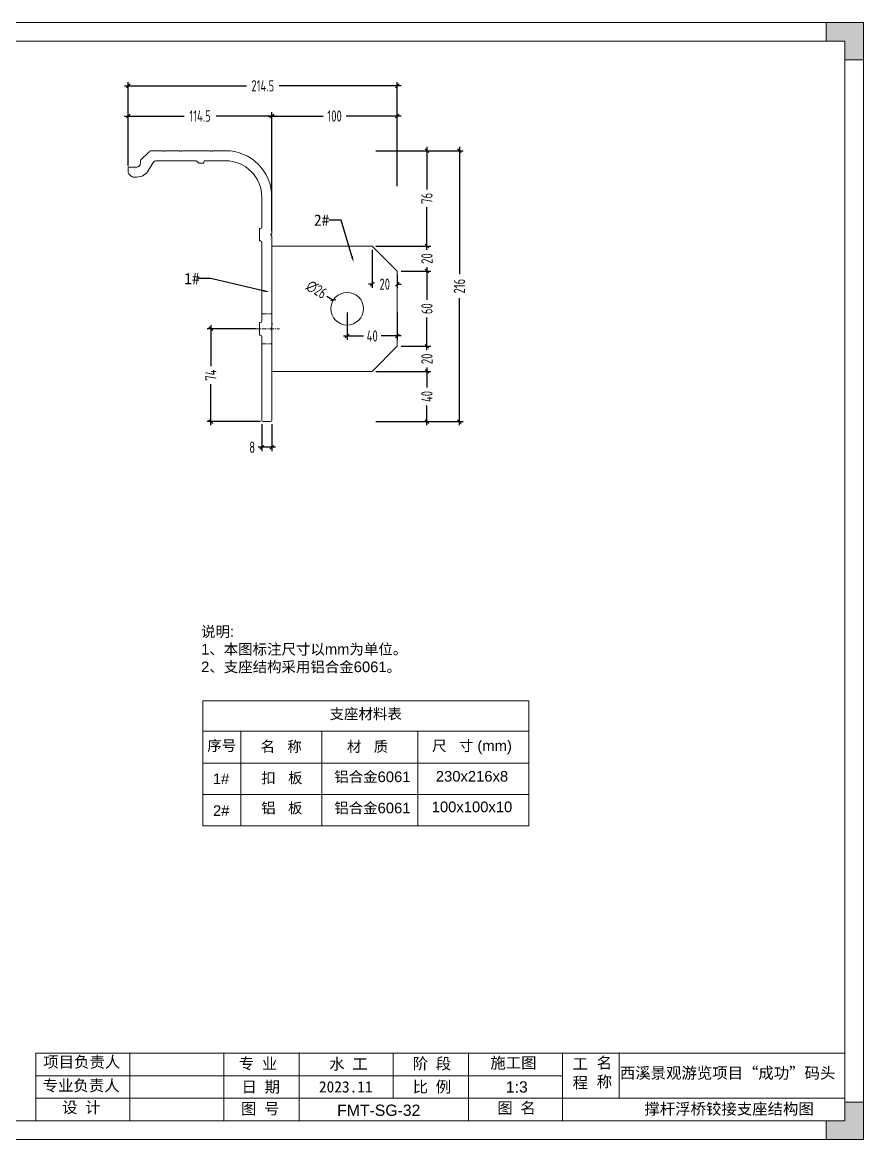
# Model space of a CAD drawing. Header units: millimetres. Extents: x 4 to 2106212, y -117026 to 198097.
# Drawn here: x 2097039 to 2097710, y 189147 to 190038 of the extents above; entities that cross this region are included whole.
import ezdxf
from ezdxf import colors
from ezdxf.entities.mleader import LeaderData, LeaderLine
from ezdxf.math import Vec2, Vec3

# ---------------------------------------------------------------- set-up
doc = ezdxf.new("R2010")
doc.units = ezdxf.units.MM
doc.linetypes.add('CENTER', pattern=[0.6, 0.375, -0.075, 0.075, -0.075])
doc.linetypes.add('CENTER2', pattern=[28.575, 19.05, -3.175, 3.175, -3.175])
doc.layers.add('HR-dimension', color=9, linetype='Continuous')
doc.layers.add('标注', color=9, linetype='Continuous')
for name, color, linetype, lineweight in [('加强板', 140, 'Continuous', 18), ('图框', 7, 'Continuous', 13), ('型材', 7, 'Continuous', 15), ('扣板', 7, 'Continuous', 9), ('文本', 3, 'Continuous', 13), ('虚线', 1, 'CENTER2', 0)]:
    doc.layers.add(name, color=color, linetype=linetype, lineweight=lineweight)
doc.styles.add('Arial', font='arial.ttf')
doc.styles.add('hztxt', font='ros1.shx', dxfattribs={"width": 0.8, "bigfont": 'hztxt.shx'})
doc.styles.get("Standard").update_dxf_attribs({"font": 'arial.ttf'})
doc.dimstyles.new('DIM-3', dxfattribs={"dimscale": 3, "dimtxt": 3, "dimasz": 1, "dimexe": 1, "dimexo": 1, "dimgap": 1, "dimtad": 0, "dimdec": 1, "dimrnd": 0.0005, "dimzin": 9, "dimdsep": 46, "dimtxsty": 'hztxt', "dimblk": 'OBLIQUE', "dimcen": 0, "dimdle": 1, "dimclrd": 9, "dimclre": 9, "dimclrt": 2, "dimazin": 2, "dimtfac": 1, "dimtdec": 1, "dimtofl": 0, "dimtmove": 0, "dimatfit": 3, "dimfxl": 1, "dimarcsym": 2})

# ---------------------------------------------------------------- blocks, each defined once
blk = doc.blocks.new('GW-TK')
at = {"layer": '图框', "linetype": 'Continuous', "lineweight": 0}
h = blk.add_hatch(color=256, dxfattribs=at)
h.dxf.hatch_style = 1
h.paths.add_polyline_path([(927593.55, 464715.01), (927593.55, 464710.01), (927598.55, 464710.01), (927598.55, 464705.01), (927603.55, 464705.01), (927603.55, 464715.01)])
h = blk.add_hatch(color=256, dxfattribs=at)
h.dxf.hatch_style = 1
h.paths.add_polyline_path([(927603.55, 464418.01), (927603.55, 464428.01), (927598.55, 464428.01), (927598.55, 464423.01), (927593.55, 464423.01), (927593.55, 464418.01)])
at = {"layer": '图框', "linetype": 'Continuous'}
for p, q in [((927383.55, 464441.02), (927383.55, 464423.01)), ((927408.55, 464441.02), (927408.55, 464423.01)), ((927433.55, 464441.02), (927433.55, 464423.01)), ((927453.55, 464441.02), (927453.55, 464423.01)), ((927478.55, 464441.02), (927478.55, 464429.01)), ((927498.55, 464441.02), (927498.55, 464423.01)), ((927523.55, 464441.02), (927523.55, 464423.01)), ((927538.55, 464441.02), (927538.55, 464429.01)), ((927383.55, 464435.01), (927523.55, 464435.01)), ((927451.56, 464429.01), (927383.55, 464429.01)), ((927383.55, 464429.01), (927598.55, 464429.01))]:
    blk.add_line(p, q, dxfattribs=at)
at = {"layer": '图框'}
for points in [[(927183.55, 464715.01), (927603.55, 464715.01), (927603.55, 464418.01), (927183.55, 464418.01)], [(927188.55, 464710.01), (927598.55, 464710.01), (927598.55, 464423.01), (927188.55, 464423.01)]]:
    blk.add_lwpolyline(points, close=True, dxfattribs=at)
at = {"layer": '图框', "linetype": 'Continuous', "lineweight": 0}
for points in [[(927598.55, 464705.01), (927598.55, 464710.01), (927593.55, 464710.01), (927593.55, 464715.01), (927603.55, 464715.01), (927603.55, 464705.01)], [(927598.55, 464428.01), (927598.55, 464423.01), (927593.55, 464423.01), (927593.55, 464418.01), (927603.55, 464418.01), (927603.55, 464428.01)]]:
    blk.add_lwpolyline(points, close=True, dxfattribs=at)
at = {"layer": '图框', "linetype": 'Continuous'}
blk.add_lwpolyline([(927383.55, 464441.02), (927598.55, 464441.02)], dxfattribs=at)
at = {"layer": '图框', "linetype": 'Continuous', "char_height": 3, "attachment_point": 1}
for s, width, heights, insert in [('{\\fSimSun|b0|i0|c134|p2;项目负责人}', 26.0225, [0], (927385.56, 464440.15)), ('{\\fSimSun|b0|i0|c134|p2;名 称}', 5.2119, [0], (927532.62, 464439.93)), ('{\\fSimSun|b0|i0|c134|p2;专 业}', 12.8345, [0], (927437.53, 464439.73)), ('{\\fSimSun|b0|i0|c134|p2;阶 段}', 17.4775, [0], (927483.73, 464439.73)), ('{\\fSimSun|b0|i0|c134|p2;工 程}', 5.2119, [0], (927526.21, 464439.66)), ('{\\fSimSun|b0|i0|c134|p2;专业负责人}', 24.6361, [2.04], (927385.39, 464433.9)), ('{\\fSimSun|b0|i0|c134|p2;日 期}', 11.224, [0], (927438.25, 464433.55)), ('{\\fSimSun|b0|i0|c134|p2;比 例}', 10.9146, [0], (927483.71, 464433.55)), ('{\\fSimSun|b0|i0|c134|p2;设 计}', 16.2353, [0], (927390.55, 464428.09)), ('{\\fSimSun|b0|i0|c134|p2;图 号}', 23.6261, [0], (927438.11, 464427.75)), ('{\\fSimSun|b0|i0|c134|p2;图 名}', 12.066, [0], (927506.19, 464427.94))]:
    blk.add_mtext_dynamic_manual_height_columns(s, width=width, gutter_width=17.5, heights=heights, dxfattribs=dict(at, insert=insert))
at = {"layer": '图框', "color": 3, "linetype": 'Continuous', "char_height": 3, "attachment_point": 1}
for s, width, insert in [('\\pt9;{\\fSimSun|b0|i0|c134|p2;施工图}', 18.6303, (927504.36, 464439.94)), ('{\\fSimSun|b0|i0|c134|p2;水 工}', 11.224, (927461.55, 464439.63)), ('\\pt9;{\\fSimSun|b0|i0|c134|p2;西溪景观游览项目“成功”码头}', 60.0149, (927538.77, 464437.24)), ('{\\fSimSun|b0|i0|c134|p2;2023.11}', 11.224, (927458.8, 464433.55))]:
    blk.add_mtext_dynamic_manual_height_columns(s, width=width, gutter_width=17.5, heights=[0], dxfattribs=dict(at, insert=insert))
blk = doc.blocks.new('_Oblique')
at = {"color": 0, "linetype": 'ByBlock', "lineweight": -2}
blk.add_line((-0.5, -0.5), (0.5, 0.5), dxfattribs=at)
blk = doc.blocks.new('*D1823')
at = {"layer": 'Defpoints', "color": 0, "ltscale": 10, "transparency": 16777216}
for p in [(2097227.88, 189793.96), (2097189.24, 189719.96), (2097231.88, 189719.96)]:
    blk.add_point(p, dxfattribs=at)
at = {"layer": 'HR-dimension', "color": 9, "lineweight": -2, "ltscale": 10, "transparency": 16777216}
for p, q in [((2097224.88, 189793.96), (2097186.24, 189793.96)), ((2097189.24, 189796.96), (2097189.24, 189764.16)), ((2097189.24, 189716.96), (2097189.24, 189749.76)), ((2097228.88, 189719.96), (2097186.24, 189719.96))]:
    blk.add_line(p, q, dxfattribs=at)
at = {"layer": 'HR-dimension', "color": 9, "lineweight": -2, "ltscale": 10, "transparency": 16777216, "xscale": 3, "yscale": 3, "zscale": 3}
for p, rotation in [((2097189.24, 189793.96), 90), ((2097189.24, 189719.96), 270)]:
    blk.add_blockref('_Oblique', p, dxfattribs=dict(at, rotation=rotation))
at = {"layer": 'HR-dimension', "color": 2, "ltscale": 10, "transparency": 16777216, "insert": (2097189.24, 189756.96), "char_height": 9, "attachment_point": 5, "rotation": 90, "style": 'hztxt'}
blk.add_mtext('74', dxfattribs=at)
blk = doc.blocks.new('*D1834')
at = {"color": 9, "lineweight": -2, "transparency": 16777216}
for p, q in [((2097120.38, 189963.62), (2097167.91, 189963.62)), ((2097123.38, 189923.83), (2097123.38, 189966.62)), ((2097240.88, 189963.62), (2097193.35, 189963.62)), ((2097237.88, 189871.96), (2097237.88, 189966.62))]:
    blk.add_line(p, q, dxfattribs=at)
at = {"layer": 'Defpoints', "color": 0, "transparency": 16777216}
for p in [(2097123.38, 189963.62), (2097123.38, 189920.83), (2097237.88, 189868.96)]:
    blk.add_point(p, dxfattribs=at)
at = {"color": 9, "lineweight": -2, "transparency": 16777216, "xscale": 3, "yscale": 3, "zscale": 3, "rotation": 180}
blk.add_blockref('_Oblique', (2097123.38, 189963.62), dxfattribs=at)
at = {"color": 9, "lineweight": -2, "transparency": 16777216, "xscale": 3, "yscale": 3, "zscale": 3}
blk.add_blockref('_Oblique', (2097237.88, 189963.62), dxfattribs=at)
at = {"color": 2, "transparency": 16777216, "insert": (2097180.63, 189963.62), "char_height": 9, "attachment_point": 5, "style": 'hztxt'}
blk.add_mtext('114.5', dxfattribs=at)
blk = doc.blocks.new('*D1829')
at = {"color": 9, "lineweight": -2, "transparency": 16777216}
for p, q in [((2097234.88, 189963.62), (2097278.76, 189963.62)), ((2097237.88, 189871.96), (2097237.88, 189966.62)), ((2097340.88, 189963.62), (2097297, 189963.62)), ((2097337.88, 189907.74), (2097337.88, 189966.62))]:
    blk.add_line(p, q, dxfattribs=at)
at = {"layer": 'Defpoints', "color": 0, "transparency": 16777216}
for p in [(2097237.88, 189963.62), (2097337.88, 189904.74), (2097237.88, 189868.96)]:
    blk.add_point(p, dxfattribs=at)
at = {"color": 9, "lineweight": -2, "transparency": 16777216, "xscale": 3, "yscale": 3, "zscale": 3, "rotation": 180}
blk.add_blockref('_Oblique', (2097237.88, 189963.62), dxfattribs=at)
at = {"color": 9, "lineweight": -2, "transparency": 16777216, "xscale": 3, "yscale": 3, "zscale": 3}
blk.add_blockref('_Oblique', (2097337.88, 189963.62), dxfattribs=at)
at = {"color": 2, "transparency": 16777216, "insert": (2097287.88, 189963.62), "char_height": 9, "attachment_point": 5, "style": 'hztxt'}
blk.add_mtext('100', dxfattribs=at)
blk = doc.blocks.new('*D1830')
at = {"color": 9, "lineweight": -2, "transparency": 16777216}
for p, q in [((2097123.38, 189923.83), (2097123.38, 189990.69)), ((2097337.88, 189912.01), (2097337.88, 189990.69)), ((2097120.38, 189987.69), (2097217.55, 189987.69)), ((2097340.88, 189987.69), (2097243.71, 189987.69))]:
    blk.add_line(p, q, dxfattribs=at)
at = {"layer": 'Defpoints', "color": 0, "transparency": 16777216}
for p in [(2097337.88, 189987.69), (2097123.38, 189920.83), (2097337.88, 189909.01)]:
    blk.add_point(p, dxfattribs=at)
at = {"color": 9, "lineweight": -2, "transparency": 16777216, "xscale": 3, "yscale": 3, "zscale": 3, "rotation": 180}
blk.add_blockref('_Oblique', (2097123.38, 189987.69), dxfattribs=at)
at = {"color": 9, "lineweight": -2, "transparency": 16777216, "xscale": 3, "yscale": 3, "zscale": 3}
blk.add_blockref('_Oblique', (2097337.88, 189987.69), dxfattribs=at)
at = {"color": 2, "transparency": 16777216, "insert": (2097230.63, 189987.69), "char_height": 9, "attachment_point": 5, "style": 'hztxt'}
blk.add_mtext('214.5', dxfattribs=at)
blk = doc.blocks.new('*D1835')
at = {"color": 9, "lineweight": -2, "transparency": 16777216}
for p, q in [((2097229.88, 189717.96), (2097229.88, 189696.46)), ((2097237.88, 189717.96), (2097237.88, 189696.46)), ((2097229.88, 189699.46), (2097226.88, 189699.46)), ((2097240.88, 189699.46), (2097229.88, 189699.46))]:
    blk.add_line(p, q, dxfattribs=at)
at = {"layer": 'Defpoints', "color": 0, "transparency": 16777216}
for p in [(2097229.88, 189720.96), (2097237.88, 189720.96), (2097229.88, 189699.46)]:
    blk.add_point(p, dxfattribs=at)
at = {"color": 9, "lineweight": -2, "transparency": 16777216, "xscale": 3, "yscale": 3, "zscale": 3, "rotation": 180}
blk.add_blockref('_Oblique', (2097229.88, 189699.46), dxfattribs=at)
at = {"color": 9, "lineweight": -2, "transparency": 16777216, "xscale": 3, "yscale": 3, "zscale": 3}
blk.add_blockref('_Oblique', (2097237.88, 189699.46), dxfattribs=at)
at = {"color": 2, "transparency": 16777216, "insert": (2097222.2, 189699.46), "char_height": 9, "attachment_point": 5, "style": 'hztxt'}
blk.add_mtext('8', dxfattribs=at)
blk = doc.blocks.new('*D1840')
at = {"color": 9, "lineweight": -2, "transparency": 16777216}
for p, q in [((2097320.88, 189859.96), (2097364.47, 189859.96)), ((2097361.47, 189859.96), (2097361.47, 189862.96)), ((2097340.88, 189839.96), (2097364.47, 189839.96)), ((2097361.47, 189839.96), (2097361.47, 189836.96))]:
    blk.add_line(p, q, dxfattribs=at)
at = {"layer": 'Defpoints', "color": 0, "transparency": 16777216}
for p in [(2097317.88, 189859.96), (2097337.88, 189839.96), (2097361.47, 189839.96)]:
    blk.add_point(p, dxfattribs=at)
at = {"color": 9, "lineweight": -2, "transparency": 16777216, "xscale": 3, "yscale": 3, "zscale": 3}
for p, rotation in [((2097361.47, 189859.96), 270), ((2097361.47, 189839.96), 90)]:
    blk.add_blockref('_Oblique', p, dxfattribs=dict(at, rotation=rotation))
at = {"color": 2, "transparency": 16777216, "insert": (2097361.47, 189849.96), "char_height": 9, "attachment_point": 5, "rotation": 90, "style": 'hztxt'}
blk.add_mtext('20', dxfattribs=at)
blk = doc.blocks.new('*D1841')
at = {"color": 9, "lineweight": -2, "transparency": 16777216}
for p, q in [((2097340.88, 189839.96), (2097364.47, 189839.96)), ((2097361.47, 189842.96), (2097361.47, 189816.92)), ((2097361.47, 189776.96), (2097361.47, 189803)), ((2097340.88, 189779.96), (2097364.47, 189779.96))]:
    blk.add_line(p, q, dxfattribs=at)
at = {"layer": 'Defpoints', "color": 0, "transparency": 16777216}
for p in [(2097337.88, 189839.96), (2097337.88, 189779.96), (2097361.47, 189779.96)]:
    blk.add_point(p, dxfattribs=at)
at = {"color": 9, "lineweight": -2, "transparency": 16777216, "xscale": 3, "yscale": 3, "zscale": 3}
for p, rotation in [((2097361.47, 189839.96), 90), ((2097361.47, 189779.96), 270)]:
    blk.add_blockref('_Oblique', p, dxfattribs=dict(at, rotation=rotation))
at = {"color": 2, "transparency": 16777216, "insert": (2097361.47, 189809.96), "char_height": 9, "attachment_point": 5, "rotation": 90, "style": 'hztxt'}
blk.add_mtext('60', dxfattribs=at)
blk = doc.blocks.new('*D1842')
at = {"color": 9, "lineweight": -2, "transparency": 16777216}
for p, q in [((2097340.88, 189779.96), (2097364.47, 189779.96)), ((2097361.47, 189779.96), (2097361.47, 189782.96)), ((2097320.88, 189759.96), (2097364.47, 189759.96)), ((2097361.47, 189759.96), (2097361.47, 189756.96))]:
    blk.add_line(p, q, dxfattribs=at)
at = {"layer": 'Defpoints', "color": 0, "transparency": 16777216}
for p in [(2097337.88, 189779.96), (2097317.88, 189759.96), (2097361.47, 189759.96)]:
    blk.add_point(p, dxfattribs=at)
at = {"color": 9, "lineweight": -2, "transparency": 16777216, "xscale": 3, "yscale": 3, "zscale": 3}
for p, rotation in [((2097361.47, 189779.96), 270), ((2097361.47, 189759.96), 90)]:
    blk.add_blockref('_Oblique', p, dxfattribs=dict(at, rotation=rotation))
at = {"color": 2, "transparency": 16777216, "insert": (2097361.47, 189769.96), "char_height": 9, "attachment_point": 5, "rotation": 90, "style": 'hztxt'}
blk.add_mtext('20', dxfattribs=at)
blk = doc.blocks.new('*D1838')
at = {"color": 9, "lineweight": -2, "transparency": 16777216}
for p, q in [((2097317.88, 189856.96), (2097317.88, 189826.53)), ((2097317.88, 189829.53), (2097314.88, 189829.53)), ((2097337.88, 189836.96), (2097337.88, 189826.53)), ((2097337.88, 189829.53), (2097340.88, 189829.53))]:
    blk.add_line(p, q, dxfattribs=at)
at = {"layer": 'Defpoints', "color": 0, "transparency": 16777216}
for p in [(2097317.88, 189859.96), (2097337.88, 189839.96), (2097317.88, 189829.53)]:
    blk.add_point(p, dxfattribs=at)
at = {"color": 9, "lineweight": -2, "transparency": 16777216, "xscale": 3, "yscale": 3, "zscale": 3}
blk.add_blockref('_Oblique', (2097317.88, 189829.53), dxfattribs=at)
at = {"color": 9, "lineweight": -2, "transparency": 16777216, "xscale": 3, "yscale": 3, "zscale": 3, "rotation": 180}
blk.add_blockref('_Oblique', (2097337.88, 189829.53), dxfattribs=at)
at = {"color": 2, "transparency": 16777216, "insert": (2097327.88, 189829.53), "char_height": 9, "attachment_point": 5, "style": 'hztxt'}
blk.add_mtext('20', dxfattribs=at)
blk = doc.blocks.new('*D1843')
at = {"color": 9, "lineweight": -2, "transparency": 16777216}
for p, q in [((2097297.88, 189806.96), (2097297.88, 189785.24)), ((2097337.88, 189806.96), (2097337.88, 189785.24)), ((2097294.88, 189788.24), (2097310.8, 189788.24)), ((2097340.88, 189788.24), (2097324.96, 189788.24))]:
    blk.add_line(p, q, dxfattribs=at)
at = {"layer": 'Defpoints', "color": 0, "transparency": 16777216}
for p in [(2097297.88, 189809.96), (2097337.88, 189809.96), (2097337.88, 189788.24)]:
    blk.add_point(p, dxfattribs=at)
at = {"color": 9, "lineweight": -2, "transparency": 16777216, "xscale": 3, "yscale": 3, "zscale": 3, "rotation": 180}
blk.add_blockref('_Oblique', (2097297.88, 189788.24), dxfattribs=at)
at = {"color": 9, "lineweight": -2, "transparency": 16777216, "xscale": 3, "yscale": 3, "zscale": 3}
blk.add_blockref('_Oblique', (2097337.88, 189788.24), dxfattribs=at)
at = {"color": 2, "transparency": 16777216, "insert": (2097317.88, 189788.24), "char_height": 9, "attachment_point": 5, "style": 'hztxt'}
blk.add_mtext('40', dxfattribs=at)
blk = doc.blocks.new('*D1839')
at = {"color": 9, "lineweight": -2, "transparency": 16777216}
for p, q in [((2097361.47, 189938.96), (2097361.47, 189905.04)), ((2097320.88, 189935.96), (2097364.47, 189935.96)), ((2097361.47, 189856.96), (2097361.47, 189890.88)), ((2097320.88, 189859.96), (2097364.47, 189859.96))]:
    blk.add_line(p, q, dxfattribs=at)
at = {"layer": 'Defpoints', "color": 0, "transparency": 16777216}
for p in [(2097317.88, 189935.96), (2097361.47, 189935.96), (2097317.88, 189859.96)]:
    blk.add_point(p, dxfattribs=at)
at = {"color": 9, "lineweight": -2, "transparency": 16777216, "xscale": 3, "yscale": 3, "zscale": 3}
for p, rotation in [((2097361.47, 189935.96), 90), ((2097361.47, 189859.96), 270)]:
    blk.add_blockref('_Oblique', p, dxfattribs=dict(at, rotation=rotation))
at = {"color": 2, "transparency": 16777216, "insert": (2097361.47, 189897.96), "char_height": 9, "attachment_point": 5, "rotation": 90, "style": 'hztxt'}
blk.add_mtext('76', dxfattribs=at)
blk = doc.blocks.new('*D1837')
at = {"color": 9, "lineweight": -2, "transparency": 16777216}
for p, q in [((2097320.88, 189759.96), (2097364.47, 189759.96)), ((2097361.47, 189762.96), (2097361.47, 189747.04)), ((2097361.47, 189716.96), (2097361.47, 189732.88)), ((2097320.88, 189719.96), (2097364.47, 189719.96))]:
    blk.add_line(p, q, dxfattribs=at)
at = {"layer": 'Defpoints', "color": 0, "transparency": 16777216}
for p in [(2097317.88, 189759.96), (2097317.88, 189719.96), (2097361.47, 189719.96)]:
    blk.add_point(p, dxfattribs=at)
at = {"color": 9, "lineweight": -2, "transparency": 16777216, "xscale": 3, "yscale": 3, "zscale": 3}
for p, rotation in [((2097361.47, 189759.96), 90), ((2097361.47, 189719.96), 270)]:
    blk.add_blockref('_Oblique', p, dxfattribs=dict(at, rotation=rotation))
at = {"color": 2, "transparency": 16777216, "insert": (2097361.47, 189739.96), "char_height": 9, "attachment_point": 5, "rotation": 90, "style": 'hztxt'}
blk.add_mtext('40', dxfattribs=at)
blk = doc.blocks.new('*D1844')
at = {"color": 9, "lineweight": -2, "transparency": 16777216}
blk.add_line((2097281.79, 189820.05), (2097286.87, 189816.86), dxfattribs=at)
at = {"layer": 'Defpoints', "color": 0, "transparency": 16777216}
for p in [(2097286.87, 189816.86), (2097308.9, 189803.05)]:
    blk.add_point(p, dxfattribs=at)
at = {"color": 9, "lineweight": -2, "transparency": 16777216, "xscale": 3, "yscale": 3, "zscale": 3, "rotation": 327.9095850338575}
blk.add_blockref('_Oblique', (2097286.87, 189816.86), dxfattribs=at)
at = {"color": 2, "transparency": 16777216, "insert": (2097273.55, 189825.21), "char_height": 9, "attachment_point": 5, "rotation": 327.90959, "style": 'hztxt'}
blk.add_mtext('∅26', dxfattribs=at)
blk = doc.blocks.new('*D1836')
at = {"color": 9, "lineweight": -2, "transparency": 16777216}
for p, q in [((2097387.34, 189938.96), (2097387.34, 189837.44)), ((2097320.88, 189935.96), (2097390.34, 189935.96)), ((2097387.34, 189716.96), (2097387.34, 189818.48)), ((2097320.88, 189719.96), (2097390.34, 189719.96))]:
    blk.add_line(p, q, dxfattribs=at)
at = {"layer": 'Defpoints', "color": 0, "transparency": 16777216}
for p in [(2097317.88, 189935.96), (2097317.88, 189719.96), (2097387.34, 189719.96)]:
    blk.add_point(p, dxfattribs=at)
at = {"color": 9, "lineweight": -2, "transparency": 16777216, "xscale": 3, "yscale": 3, "zscale": 3}
for p, rotation in [((2097387.34, 189935.96), 90), ((2097387.34, 189719.96), 270)]:
    blk.add_blockref('_Oblique', p, dxfattribs=dict(at, rotation=rotation))
at = {"color": 2, "transparency": 16777216, "insert": (2097387.34, 189827.96), "char_height": 9, "attachment_point": 5, "rotation": 90, "style": 'hztxt'}
blk.add_mtext('216', dxfattribs=at)
blk = doc.blocks.new('扣板A')
at = {"layer": '扣板'}
for p, q in [((33, 216), (43.17, 216)), ((43.31, 215.94), (43.69, 215.56)), ((43.98, 215.56), (44.36, 215.94)), ((44.64, 215.94), (45.02, 215.56)), ((45.31, 215.56), (45.69, 215.94)), ((45.83, 216), (67.17, 216)), ((67.31, 215.94), (67.69, 215.56)), ((67.98, 215.56), (68.36, 215.94)), ((68.64, 215.94), (69.02, 215.56)), ((69.31, 215.56), (69.69, 215.94)), ((69.83, 216), (81.17, 216)), ((81.31, 215.94), (81.69, 215.56)), ((81.98, 215.56), (82.36, 215.94)), ((82.64, 215.94), (83.02, 215.56)), ((83.31, 215.56), (83.69, 215.94)), ((83.83, 216), (91.76, 216)), ((93.88, 215.12), (100.41, 208.59)), ((49.7, 208), (33, 208)), ((50.2, 206.5), (50.2, 207.5)), ((53.79, 206), (50.7, 206)), ((55.91, 207.71), (54.49, 206.29)), ((88, 208), (56.61, 208)), ((90.58, 206.54), (94.25, 200.37)), ((100.7, 207.89), (100.7, 206)), ((103.7, 203), (110, 203)), ((108.38, 195.88), (109.62, 197.12)), ((110.5, 202.5), (110.5, 199.24)), ((103.7, 195), (106.26, 195)), ((-4, 150.17), (-4, 179)), ((4, 179), (4, 155)), ((5, 154), (5.5, 154)), ((6, 153.5), (6, 144.5)), ((-4, 75.17), (-4, 147.83)), ((-3.06, 149.14), (-3.94, 150.02)), ((-3.94, 147.98), (-3.06, 148.86)), ((4, 143), (4, 80)), ((5.5, 144), (5, 144)), ((-4, 1), (-4, 72.83)), ((-3.06, 74.14), (-3.94, 75.02)), ((-3.94, 72.98), (-3.06, 73.86)), ((5, 79), (5.5, 79)), ((6, 78.5), (6, 69.5)), ((4, 68), (4, 1)), ((5.5, 69), (5, 69)), ((3, 0), (-3, 0))]:
    blk.add_line(p, q, dxfattribs=at)
for centre, radius, start, end in [((33, 179), 37, 90, 180), ((43.17, 215.8), 0.2, 44.99999, 90), ((43.83, 215.7), 0.2, 224.99999, 315), ((44.5, 215.8), 0.2, 44.99999, 135.00001), ((45.17, 215.7), 0.2, 224.99999, 315), ((45.83, 215.8), 0.2, 90, 135.00001), ((67.17, 215.8), 0.2, 44.99999, 90), ((67.83, 215.7), 0.2, 224.99999, 315), ((68.5, 215.8), 0.2, 44.99999, 135.00001), ((69.17, 215.7), 0.2, 224.99999, 315), ((69.83, 215.8), 0.2, 90, 135.00001), ((81.17, 215.8), 0.2, 44.99999, 90), ((81.83, 215.7), 0.2, 224.99999, 315), ((82.5, 215.8), 0.2, 44.99999, 135.00001), ((83.17, 215.7), 0.2, 224.99999, 315), ((83.83, 215.8), 0.2, 90, 135.00001), ((91.76, 213), 3, 45, 90), ((33, 179), 29, 90, 180), ((49.7, 207.5), 0.5, 360, 90), ((50.7, 206.5), 0.5, 180, 270), ((53.79, 207), 1, 270, 315), ((56.61, 207), 1, 90, 135), ((88, 205), 3, 30.78175, 90), ((99.7, 207.89), 1, 0, 45), ((103.7, 206), 3, 180, 270), ((103.7, 206), 11, 210.78175, 270), ((107.5, 199.24), 3, 315, 0), ((110, 202.5), 0.5, 0, 90), ((106.26, 198), 3, 270, 315), ((5, 155), 1, 180, 270), ((5.5, 153.5), 0.5, 0, 90), ((-3.8, 150.17), 0.2, 180, 225), ((-3.8, 147.83), 0.2, 135, 180), ((-3.2, 149), 0.2, 315, 45), ((5, 143), 1, 90, 180), ((5.5, 144.5), 0.5, 270, 0), ((-3.8, 75.17), 0.2, 180, 225), ((-3.8, 72.83), 0.2, 135, 180), ((-3.2, 74), 0.2, 315, 45), ((5, 80), 1, 180, 270), ((5.5, 78.5), 0.5, 0, 90), ((5, 68), 1, 90, 180), ((5.5, 69.5), 0.5, 270, 0), ((-3, 1), 1, 180, 270), ((3, 1), 1, 270, 360)]:
    blk.add_arc(centre, radius, start, end, dxfattribs=at)

msp = doc.modelspace()

# ---------------------------------------------------------------- linework, layer by layer
msp.add_line((2097237.8846, 189798.4629), (2097237.8846, 189797.0629))
at = {"layer": '加强板', "color": 3}
msp.add_lwpolyline([(2097317.8846, 189859.9566), (2097337.8846, 189839.9566), (2097337.8846, 189779.9566), (2097317.8846, 189759.9566), (2097237.8846, 189759.9566), (2097237.8846, 189859.9566)], close=True, dxfattribs=at)
msp.add_circle((2097297.8846, 189809.9566), 13, dxfattribs=at)
at = {"layer": '文本'}
for p, q in [((2097182.7581, 189497.2175), (2097182.7581, 189397.6317)), ((2097182.7581, 189497.2175), (2097442.6349, 189497.2175)), ((2097442.6349, 189497.2175), (2097442.6349, 189397.6317)), ((2097182.7581, 189473.0127), (2097442.6349, 189473.0127)), ((2097213.0502, 189473.0127), (2097213.0502, 189397.6317)), ((2097277.6338, 189473.0127), (2097277.6338, 189397.6317)), ((2097354.2313, 189473.0127), (2097354.2313, 189397.6317)), ((2097442.6349, 189473.0127), (2097442.6349, 189397.9092)), ((2097182.7581, 189447.4246), (2097442.6349, 189447.4246)), ((2097182.7581, 189422.5282), (2097442.6349, 189422.5282)), ((2097182.7581, 189397.6317), (2097442.6349, 189397.6317))]:
    msp.add_line(p, q, dxfattribs=at)
at = {"layer": '虚线', "color": 1, "linetype": 'CENTER', "ltscale": 10}
for points in [[(2097229.8846, 189805.9516), (2097237.8846, 189805.9516)], [(2097223.8846, 189793.9566), (2097243.8846, 189793.9566)], [(2097229.8846, 189781.9516), (2097237.8846, 189781.9516)]]:
    msp.add_lwpolyline(points, dxfattribs=at)

# ---------------------------------------------------------------- block references
at = {"layer": '型材', "color": 2, "lineweight": 100, "transparency": 33554661, "xscale": -1}
msp.add_blockref('扣板A', (2097233.8846, 189719.9566), dxfattribs=at)
at = {"layer": '文本', "xscale": 3, "yscale": 3, "zscale": 3}
msp.add_blockref('GW-TK', (-685101.0345, -1204106.72), dxfattribs=at)

# ---------------------------------------------------------------- texts
at = {"layer": '文本', "style": 'Arial'}
for p in [(2097287.6363, 189432.4557), (2097287.6363, 189407.5592)]:
    msp.add_text('铝合金6061', height=8.4375, dxfattribs=at).set_placement(p)
at = {"layer": '文本', "insert": (2097181.4718, 189556.6923), "char_height": 8.4375, "attachment_point": 1, "style": 'Arial'}
msp.add_mtext_dynamic_manual_height_columns('{\\fSimSun|b0|i0|c134|p2;说明}:\\P1{\\fSimSun|b0|i0|c134|p2;、本图标注尺寸以}mm{\\fSimSun|b0|i0|c134|p2;为单位。\\P}2{\\fSimSun|b0|i0|c134|p2;、支座结构采用铝合金}6061{\\fSimSun|b0|i0|c134|p2;。}', width=193.979172, gutter_width=12.5, heights=[0], dxfattribs=at)
at = {"layer": '文本', "char_height": 8.4375, "attachment_point": 5, "style": 'Arial'}
for s, insert in [('支座材料表', (2097312.6906, 189486.3911)), ('序号', (2097197.9373, 189461.0972)), ('名   称', (2097245.2931, 189460.3825)), ('材   质', (2097314.1553, 189460.3825)), ('尺   寸 (mm)', (2097397.4026, 189460.1985)), ('1#', (2097197.3602, 189435.0637)), ('扣   板', (2097245.8391, 189435.2709)), ('230x216x8', (2097397.4026, 189437.0378)), ('2#', (2097197.5108, 189409.6723)), ('铝   板', (2097245.8391, 189411.2732)), ('100x100x10', (2097397.4026, 189412.6259))]:
    msp.add_mtext(s, dxfattribs=dict(at, insert=insert))
at = {"layer": '文本', "color": 6, "char_height": 9, "attachment_point": 1, "style": 'Arial'}
for s, width, gutter_width, heights, insert in [('1:3', 19.702496, 1.4062, [0], (2097424.37, 189193.811)), ('{\\C256;FMT-SG-32}', 69.470087, 0, [9.4744], (2097289.8953, 189175.2669)), ('撑杆浮桥铰接支座结构图', 164.493338, 1.4062, [0], (2097534.8451, 189176.3363))]:
    msp.add_mtext_dynamic_manual_height_columns(s, width=width, gutter_width=gutter_width, heights=heights, dxfattribs=dict(at, insert=insert))

# ---------------------------------------------------------------- dimensions: what is measured, and where the dimension line sits
for base, p1, p2, picture, middle in [((2097337.8846, 189987.6916), (2097123.3846, 189920.8279), (2097337.8846, 189909.0077), '*D1830', (2097230.6346, 189987.6916)), ((2097123.3846, 189963.6214), (2097237.8846, 189868.9647), (2097123.3846, 189920.8279), '*D1834', (2097180.6346, 189963.6214)), ((2097237.8846, 189963.6214), (2097337.8846, 189904.7427), (2097237.8846, 189868.9647), '*D1829', (2097287.8846, 189963.6214)), ((2097317.8846, 189829.526), (2097337.8846, 189839.9566), (2097317.8846, 189859.9566), '*D1838', (2097327.8846, 189829.526)), ((2097337.8846, 189788.242), (2097297.8846, 189809.9566), (2097337.8846, 189809.9566), '*D1843', (2097317.8846, 189788.242)), ((2097229.8846, 189699.4568), (2097237.8846, 189720.9566), (2097229.8846, 189720.9566), '*D1835', (2097222.2046, 189699.4568))]:
    dim = msp.add_linear_dim(base=base, p1=p1, p2=p2, dimstyle='DIM-3')
    dim.commit()
    dim.dimension.update_dxf_attribs({"geometry": picture, "text_midpoint": middle})
for base, p1, p2, picture, middle in [((2097361.4669, 189935.9566), (2097317.8846, 189859.9566), (2097317.8846, 189935.9566), '*D1839', (2097361.4669, 189897.9566)), ((2097387.3414, 189719.9566), (2097317.8846, 189935.9566), (2097317.8846, 189719.9566), '*D1836', (2097387.3414, 189827.9566)), ((2097361.4669, 189839.9566), (2097317.8846, 189859.9566), (2097337.8846, 189839.9566), '*D1840', (2097361.4669, 189849.9566)), ((2097361.4669, 189779.9566), (2097337.8846, 189839.9566), (2097337.8846, 189779.9566), '*D1841', (2097361.4669, 189809.9566)), ((2097361.4669, 189759.9566), (2097337.8846, 189779.9566), (2097317.8846, 189759.9566), '*D1842', (2097361.4669, 189769.9566)), ((2097361.4669, 189719.9566), (2097317.8846, 189759.9566), (2097317.8846, 189719.9566), '*D1837', (2097361.4669, 189739.9566))]:
    dim = msp.add_linear_dim(base=base, p1=p1, p2=p2, angle=90, dimstyle='DIM-3')
    dim.commit()
    dim.dimension.update_dxf_attribs({"geometry": picture, "text_midpoint": middle})
dim = msp.add_diameter_dim_2p(p1=(2097308.8983, 189803.0502), p2=(2097286.8709, 189816.8629), dimstyle='DIM-3')
dim.commit()
dim.dimension.update_dxf_attribs({"geometry": '*D1844', "text_midpoint": (2097273.5527, 189825.2143)})
at = {"layer": 'HR-dimension', "ltscale": 10}
dim = msp.add_linear_dim(base=(2097189.2355, 189719.9566), p1=(2097227.8846, 189793.9566), p2=(2097231.8846, 189719.9566), angle=90, dimstyle='DIM-3', dxfattribs=at)
dim.commit()
dim.dimension.update_dxf_attribs({"geometry": '*D1823', "text_midpoint": (2097189.2355, 189756.9566)})

# ---------------------------------------------------------------- leaders
at = {"layer": '标注', "color": 6}
ml = msp.add_multileader_mtext('Standard', dxfattribs=at)
ml.set_content('{\\fSimSun|b0|i0|c134|p2;2#}', color=6, style='Arial')
ml.set_leader_properties(color=9)
ml.build(insert=Vec2(0, 0))
ml.multileader.update_dxf_attribs({"dogleg_length": 100, "arrow_head_size": 5})
ctx = ml.context
ctx.base_point, ctx.char_height, ctx.arrow_head_size, ctx.landing_gap_size, ctx.plane_origin = Vec3(2097271.1965, 189880.6521), 9, 5, 0.2, Vec3(2097190.2941, 320937.7166)
notes = []
notes.append((ctx, [(1, (1, 1, 0), (2097293.2465, 189880.6521), (-1, 0), 10, [(0, [(2097303.0477, 189846.9255)], 0, [])])]))
ctx.mtext.insert, ctx.mtext.width, ctx.mtext.defined_height, ctx.mtext.flow_direction = Vec3(2097271.3965, 189885.1521), 15.358341, 12.6472, 5
ml = msp.add_multileader_mtext('Standard', dxfattribs=at)
ml.set_content('{\\fSimSun|b0|i0|c134|p2;1#}', color=6, style='Arial')
ml.set_leader_properties(color=9)
ml.build(insert=Vec2(0, 0))
ml.multileader.update_dxf_attribs({"dogleg_length": 100, "arrow_head_size": 5})
ctx = ml.context
ctx.base_point, ctx.char_height, ctx.arrow_head_size, ctx.landing_gap_size, ctx.plane_origin = Vec3(2096982.0578, 189840.3413), 9, 5, 0.2, Vec3(2096922.1966, 320861.5119)
notes.append((ctx, [(0, (1, 1, 0), (2096972.0578, 189840.3413), (1, 0), 10, [(0, [(2096927.2496, 189825.2145)], 0, [])])]))
ctx.mtext.insert, ctx.mtext.width, ctx.mtext.defined_height, ctx.mtext.flow_direction = Vec3(2096982.2578, 189844.8413), 100, 36.9267, 5
ml = msp.add_multileader_mtext('Standard', dxfattribs=at)
ml.set_content('{\\fSimSun|b0|i0|c134|p2;1#}', color=6, style='Arial')
ml.set_leader_properties(color=9)
ml.build(insert=Vec2(0, 0))
ml.multileader.update_dxf_attribs({"dogleg_length": 100, "arrow_head_size": 5})
ctx = ml.context
ctx.base_point, ctx.char_height, ctx.arrow_head_size, ctx.landing_gap_size, ctx.plane_origin = Vec3(2097167.9118, 189833.9795), 9, 5, 0.2, Vec3(2097126.29, 320863.649)
notes.append((ctx, [(1, (1, 1, 0), (2097189.1618, 189833.9795), (-1, 0), 10, [(0, [(2097235.8473, 189823.2093)], 0, [])])]))
ctx.mtext.insert, ctx.mtext.width, ctx.mtext.defined_height, ctx.mtext.flow_direction = Vec3(2097168.1118, 189838.4795), 100, 36.9267, 5
ml = msp.add_multileader_mtext('Standard', dxfattribs=at)
ml.set_content('{\\fSimSun|b0|i0|c134|p2;1#}', color=6, style='Arial')
ml.set_leader_properties(color=9)
ml.build(insert=Vec2(0, 0))
ml.multileader.update_dxf_attribs({"dogleg_length": 100, "arrow_head_size": 5})
ctx = ml.context
ctx.base_point, ctx.char_height, ctx.arrow_head_size, ctx.landing_gap_size, ctx.plane_origin = Vec3(2096978.9489, 189582.3246), 9, 5, 0.2, Vec3(2096931.3441, 320511.2866)
notes.append((ctx, [(0, (1, 1, 0), (2096968.9489, 189582.3246), (1, 0), 10, [(0, [(2096936.3971, 189567.434)], 0, [])])]))
ctx.mtext.insert, ctx.mtext.width, ctx.mtext.defined_height, ctx.mtext.flow_direction = Vec3(2096979.1489, 189586.8246), 100, 36.9267, 5
for ctx, leaders in notes:
    for number, flags, end, landing, length, lines in leaders:
        leader = LeaderData()
        leader.index, (leader.has_last_leader_line, leader.has_dogleg_vector, leader.attachment_direction) = number, flags
        leader.last_leader_point, leader.dogleg_vector, leader.dogleg_length = Vec3(end), Vec3(landing), length
        for number, points, colour, breaks in lines:
            line = LeaderLine()
            line.index, line.vertices, line.color, line.breaks = number, Vec3.list(points), colors.encode_raw_color(colour), breaks
            leader.lines.append(line)
        ctx.leaders.append(leader)

doc.saveas('drawing.dxf')
